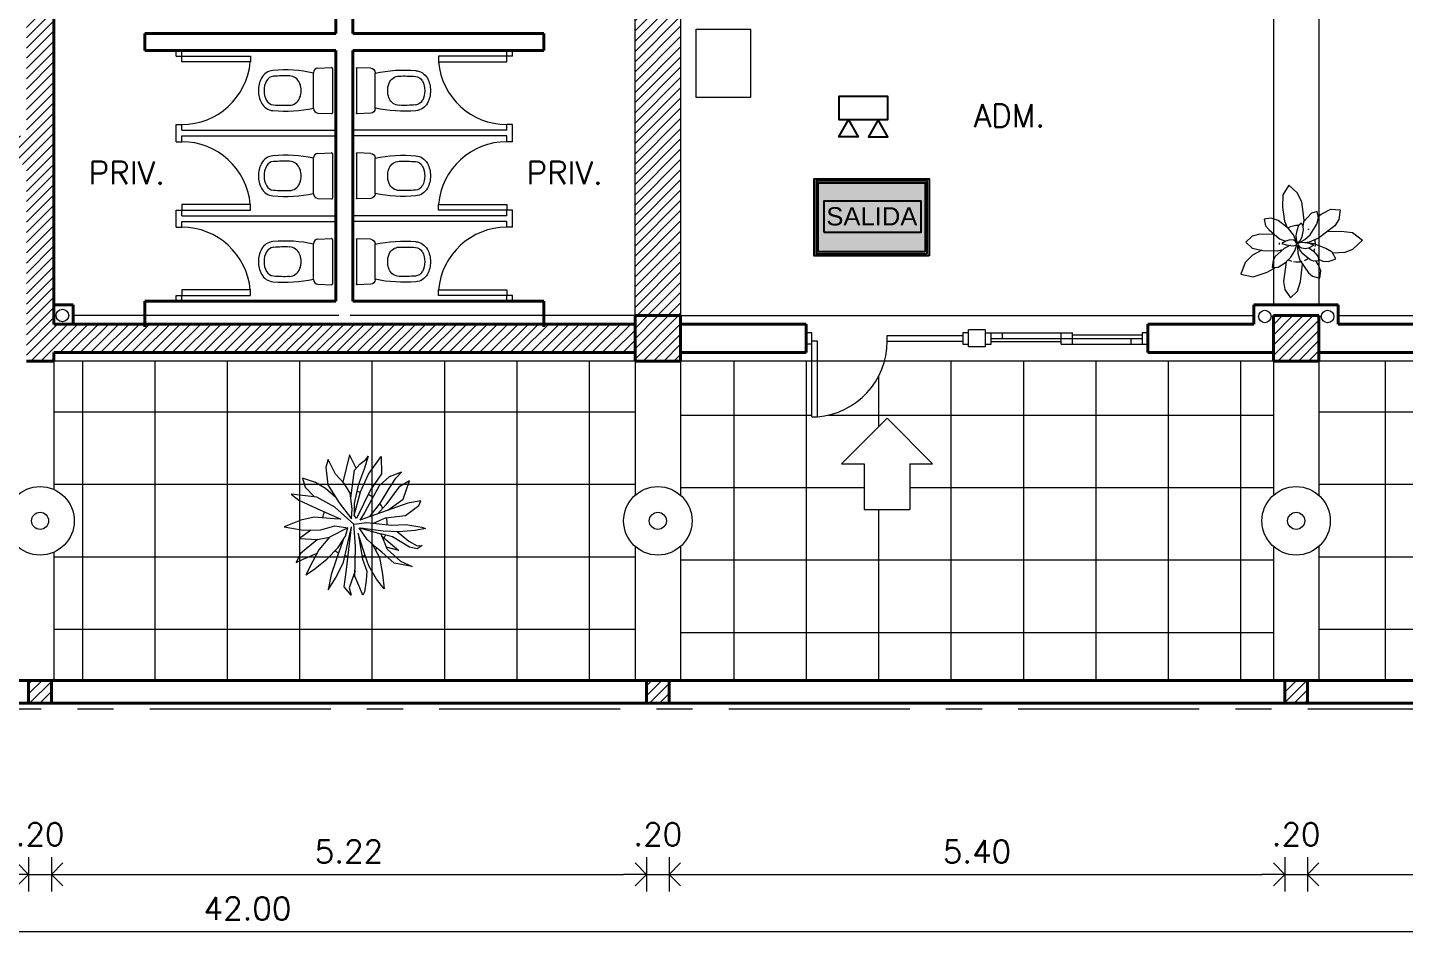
# Model space of a CAD drawing. Extents: x 1009 to 1343, y -172900 to 201.
# Drawn here: x 1041.37 to 1053.45, y 119.64 to 127.71 of the extents above; entities that cross this region are included whole.
import ezdxf

# ---------------------------------------------------------------- set-up
doc = ezdxf.new("R2010")
doc.units = 0
doc.header["$LTSCALE"] = 0.5
doc.linetypes.add('CENTER', pattern=[50.8, 31.75, -6.35, 6.35, -6.35])
doc.layers.get('0').update_dxf_attribs({"linetype": 'CONTINUOUS'})
doc.layers.get('Defpoints').update_dxf_attribs({"linetype": 'CONTINUOUS'})
for name, color, linetype, lineweight in [('Acotaciones', 9, 'CONTINUOUS', 9), ('Carpintería', 55, 'CONTINUOUS', 20), ('Detalles .05', 243, 'CONTINUOUS', 5), ('Detalles 01', 8, 'CONTINUOUS', 9), ('Equipamiento fijo', 31, 'CONTINUOUS', 13), ('EQUIPO DE EMERGENCIA', 200, 'CONTINUOUS', 30), ('Muros corte', 7, 'CONTINUOUS', 40), ('Pisos', 252, 'CONTINUOUS', 18), ('Punta 02', 11, 'CONTINUOUS', 20), ('Tratamiento pisos', 251, 'CONTINUOUS', 9)]:
    doc.layers.add(name, color=color, linetype=linetype, lineweight=lineweight)
for name, color, linetype in [('CIRCUITO DE SALIDA', 8, 'CONTINUOUS'), ('GCI-LUZ DE EMERG.LUZ ESTROBOSCOPICA', 12, 'CONTINUOUS'), ('MARCO_FONDO_NEGRO', 7, 'CONTINUOUS'), ('SEÑAL_FONDO_FIGURAS', 254, 'CONTINUOUS'), ('SEÑAL_FONDO_NEGRO', 7, 'CONTINUOUS'), ('SEÑAL_FONDO_VERDE', 86, 'CONTINUOUS')]:
    doc.layers.add(name, color=color, linetype=linetype)
doc.styles.add('franklin gothic medium', font='framd.ttf')
doc.styles.add('Texto 2 mm', font='simplex.shx', dxfattribs={"height": 0.2})
doc.dimstyles.new('Primera línea', dxfattribs={"dimscale": 0, "dimtxt": 0.2, "dimasz": 0.2, "dimexe": 0.15, "dimexo": 0, "dimgap": 0.1, "dimtad": 1, "dimzin": 4, "dimdsep": 46, "dimtxsty": 'Texto 2 mm', "dimblk": 'OPEN90', "dimcen": 2.5, "dimclrd": 256, "dimclre": 256, "dimclrt": 256, "dimadec": 0, "dimazin": 0, "dimtfac": 1, "dimtmove": 2, "dimatfit": 3, "dimldrblk": 'OPEN90', "dimfxl": 1, "dimtolj": 1, "dimtzin": 0, "dimlwd": -1, "dimlwe": -1, "dimarcsym": 0})
doc.dimstyles.new('Segunda línea', dxfattribs={"dimscale": 0, "dimtxt": 0.2, "dimasz": 0.2, "dimexe": 0.15, "dimexo": 0.5, "dimgap": 0.1, "dimtad": 1, "dimzin": 4, "dimdsep": 46, "dimtxsty": 'Texto 2 mm', "dimblk": 'OPEN90', "dimcen": 2.5, "dimclrd": 256, "dimclre": 256, "dimclrt": 256, "dimadec": 0, "dimazin": 0, "dimtfac": 1, "dimtmove": 2, "dimatfit": 3, "dimldrblk": 'OPEN90', "dimfxl": 1, "dimtolj": 1, "dimtzin": 0, "dimlwd": -1, "dimlwe": -1, "dimarcsym": 0})
pattern_1 = [(45, (0.52796, 11.5044), (-0.0449012806, 0.0449012806), [])]
pattern_2 = [(0, (0.4505, 12.5808), (1e-16, 0.635), []), (90, (0.4505, 12.5808), (-0.635, 2e-16), [])]

# ---------------------------------------------------------------- blocks, each defined once
blk = doc.blocks.new('inodoro')
at = {"layer": 'Equipamiento fijo'}
for p, q in [((-0.197, 0.127), (-0.202, 0.008)), ((-0.157, 0.165), (0.157, 0.165)), ((0.197, 0.127), (0.202, 0.008)), ((0.194, 0), (-0.194, 0))]:
    blk.add_line(p, q, dxfattribs=at)
for centre, radius, start, end in [((-0.051, 0.512), 0.125, 117.5857, 175.5072), ((0, 0.415), 0.235, 90, 117.5857), ((0, 0.415), 0.235, 62.4143, 90), ((0.051, 0.512), 0.125, 4.4928, 62.4143), ((1.09, 0.422), 1.27, 175.4777, 191.6858), ((1.095, 0.422), 1.224, 175.5072, 182.1425), ((-0.051, 0.512), 0.075, 117.5857, 175.5072), ((0, 0.415), 0.185, 90, 117.5857), ((0, 0.415), 0.185, 62.4143, 90), ((0.051, 0.512), 0.075, 4.4928, 62.4143), ((-1.095, 0.422), 1.224, 357.8575, 4.4928), ((-1.024, 0.418), 1.205, 347.8749, 4.9616), ((-0.028, 0.381), 0.101, 182.7072, 247.2321), ((0.028, 0.381), 0.101, 292.7679, 357.2928), ((-0.014, 0.396), 0.12, 243.7978, 262.0389), ((0, 0.483), 0.208, 261.594, 278.406), ((0.014, 0.396), 0.12, 277.9611, 296.2022), ((-0.157, 0.125), 0.04, 90, 177.3974), ((0.157, 0.125), 0.04, 2.6026, 90), ((-0.194, 0.008), 0.00803, 177.6578, 269.7397), ((0.195, 0.007), 0.00742, 265.6488, 0.2402), ((0.194, 0.008), 0.008, 355.889, 2.6026)]:
    blk.add_arc(centre, radius, start, end, dxfattribs=at)
blk = doc.blocks.new('_Open90')
at = {"color": 0, "linetype": 'ByBlock', "lineweight": -2}
for p, q in [((0, 0), (-1, 0)), ((-0.5, 0.5), (0, 0)), ((0, 0), (-0.5, -0.5))]:
    blk.add_line(p, q, dxfattribs=at)
blk = doc.blocks.new('*D208')
at = {"layer": 'Acotaciones', "transparency": 16777216}
for p, q in [((1046.996, 120.436), (1046.996, 120.136)), ((1052.396, 120.436), (1052.396, 120.136)), ((1047.196, 120.286), (1052.196, 120.286))]:
    blk.add_line(p, q, dxfattribs=at)
at = {"layer": 'Defpoints', "color": 0, "transparency": 16777216}
for p in [(1046.996, 120.436), (1052.396, 120.436), (1052.396, 120.286)]:
    blk.add_point(p, dxfattribs=at)
at = {"layer": 'Acotaciones', "transparency": 16777216, "xscale": 0.2, "yscale": 0.2, "zscale": 0.2, "rotation": 180}
blk.add_blockref('_Open90', (1046.996, 120.286), dxfattribs=at)
at = {"layer": 'Acotaciones', "transparency": 16777216, "xscale": 0.2, "yscale": 0.2, "zscale": 0.2}
blk.add_blockref('_Open90', (1052.396, 120.286), dxfattribs=at)
at = {"layer": 'Acotaciones', "transparency": 16777216, "insert": (1049.696, 120.486), "char_height": 0.2, "attachment_point": 5, "style": 'Texto 2 mm'}
blk.add_mtext('\\A1;5.40', dxfattribs=at)
blk = doc.blocks.new('*D209')
at = {"layer": 'Acotaciones', "transparency": 16777216}
for p, q in [((1052.596, 120.436), (1052.596, 120.136)), ((1057.946, 120.436), (1057.946, 120.136)), ((1052.796, 120.286), (1057.746, 120.286))]:
    blk.add_line(p, q, dxfattribs=at)
at = {"layer": 'Defpoints', "color": 0, "transparency": 16777216}
for p in [(1052.596, 120.436), (1057.946, 120.436), (1057.946, 120.286)]:
    blk.add_point(p, dxfattribs=at)
at = {"layer": 'Acotaciones', "transparency": 16777216, "xscale": 0.2, "yscale": 0.2, "zscale": 0.2, "rotation": 180}
blk.add_blockref('_Open90', (1052.596, 120.286), dxfattribs=at)
at = {"layer": 'Acotaciones', "transparency": 16777216, "xscale": 0.2, "yscale": 0.2, "zscale": 0.2}
blk.add_blockref('_Open90', (1057.946, 120.286), dxfattribs=at)
at = {"layer": 'Acotaciones', "transparency": 16777216, "insert": (1055.271, 120.486), "char_height": 0.2, "attachment_point": 5, "style": 'Texto 2 mm'}
blk.add_mtext('\\A1;5.35', dxfattribs=at)
blk = doc.blocks.new('*D212')
at = {"layer": 'Acotaciones', "transparency": 16777216}
for p, q in [((1022.296, 119.936), (1022.296, 119.636)), ((1064.296, 119.936), (1064.296, 119.636)), ((1022.496, 119.786), (1064.096, 119.786))]:
    blk.add_line(p, q, dxfattribs=at)
at = {"layer": 'Defpoints', "color": 0, "transparency": 16777216}
for p in [(1022.296, 120.436), (1064.296, 120.436), (1064.296, 119.786)]:
    blk.add_point(p, dxfattribs=at)
at = {"layer": 'Acotaciones', "transparency": 16777216, "xscale": 0.2, "yscale": 0.2, "zscale": 0.2, "rotation": 180}
blk.add_blockref('_Open90', (1022.296, 119.786), dxfattribs=at)
at = {"layer": 'Acotaciones', "transparency": 16777216, "xscale": 0.2, "yscale": 0.2, "zscale": 0.2}
blk.add_blockref('_Open90', (1064.296, 119.786), dxfattribs=at)
at = {"layer": 'Acotaciones', "transparency": 16777216, "insert": (1043.296, 119.986), "char_height": 0.2, "attachment_point": 5, "style": 'Texto 2 mm'}
blk.add_mtext('\\A1;42.00', dxfattribs=at)
blk = doc.blocks.new('Planta 1')
for p, q in [((-0.039, 0.64), (-0.099, 0.388)), ((0.024, 0.515), (-0.039, 0.64)), ((-0.233, 0.595), (-0.254, 0.525)), ((-0.254, 0.525), (-0.236, 0.364)), ((-0.166, 0.461), (-0.233, 0.595)), ((0.009, 0.498), (0.057, 0.553)), ((0.097, 0.506), (0.041, 0.362)), ((0.057, 0.553), (0.113, 0.595)), ((0.132, 0.627), (0.097, 0.506)), ((0.113, 0.595), (0.132, 0.627)), ((0.137, 0.461), (0.254, 0.622)), ((0.254, 0.622), (0.257, 0.466)), ((-0.35, 0.384), (-0.47, 0.424)), ((-0.47, 0.424), (-0.446, 0.342)), ((-0.259, 0.329), (-0.35, 0.384)), ((-0.084, 0.372), (-0.166, 0.461)), ((-0.027, 0.244), (0.009, 0.498)), ((0.063, 0.299), (0.137, 0.461)), ((0.257, 0.466), (0.156, 0.317)), ((0.326, 0.436), (0.233, 0.354)), ((0.438, 0.481), (0.326, 0.436)), ((0.326, 0.329), (0.387, 0.426)), ((0.387, 0.426), (0.438, 0.481)), ((0.512, 0.401), (0.416, 0.342)), ((0.456, 0.232), (0.512, 0.401)), ((-0.337, 0.252), (-0.574, 0.277)), ((-0.574, 0.277), (-0.502, 0.222)), ((-0.446, 0.342), (-0.358, 0.254)), ((-0.164, 0.246), (-0.259, 0.329)), ((-0.236, 0.364), (-0.134, 0.198)), ((-0.033, 0.287), (-0.084, 0.372)), ((-0.012, 0.145), (-0.033, 0.287)), ((0.041, 0.362), (0.004, 0.193)), ((0.004, 0.087), (0.063, 0.299)), ((0.156, 0.317), (0.026, 0.055)), ((0.233, 0.354), (0.164, 0.225)), ((0.246, 0.198), (0.326, 0.329)), ((0.416, 0.342), (0.297, 0.18)), ((-0.502, 0.222), (-0.345, 0.15)), ((-0.345, 0.15), (-0.116, 0.05)), ((-0.172, 0.158), (-0.337, 0.252)), ((0.002, 0.002), (-0.172, 0.158)), ((-0.134, 0.198), (-0.021, 0.051)), ((-0.021, 0.051), (-0.012, 0.145)), ((0.004, 0.193), (0.004, 0.087)), ((0.164, 0.225), (0.102, 0.113)), ((0.149, 0.072), (0.246, 0.198)), ((0.297, 0.18), (0.22, 0.096)), ((0.496, 0.195), (0.257, 0.111)), ((0.315, 0.131), (0.456, 0.232)), ((0.475, 0.081), (0.597, 0.173)), ((0.616, 0.217), (0.496, 0.195)), ((0.597, 0.173), (0.616, 0.217)), ((-0.483, 0.039), (-0.637, -0.021)), ((-0.361, 0.068), (-0.483, 0.039)), ((-0.177, 0.051), (-0.361, 0.068)), ((-0.116, 0.05), (-0.177, 0.051)), ((0.002, 0.002), (0.121, 0.019)), ((0.017, -0.2), (0.002, 0.002)), ((0.026, 0.055), (0.004, 0.087)), ((0.102, 0.113), (0.058, 0.039)), ((0.257, 0.111), (0.058, 0.039)), ((0.121, 0.019), (0.347, -0.006)), ((0.182, 0.012), (0.291, 0.061)), ((0.291, 0.061), (0.475, 0.081)), ((-0.637, -0.021), (-0.464, -0.053)), ((-0.394, -0.051), (-0.496, -0.128)), ((-0.464, -0.053), (-0.302, -0.048)), ((-0.331, -0.138), (-0.22, -0.115)), ((-0.22, -0.115), (-0.318, -0.232)), ((-0.302, -0.048), (-0.172, -0.011)), ((-0.053, -0.03), (-0.22, -0.115)), ((-0.172, -0.011), (-0.053, -0.03)), ((-0.142, -0.212), (-0.076, -0.108)), ((-0.092, -0.346), (-0.019, -0.022)), ((-0.076, -0.108), (-0.053, -0.03)), ((-0.068, -0.438), (-0.019, -0.022)), ((0.043, -0.084), (0.081, -0.319)), ((0.084, -0.22), (0.043, -0.084)), ((0.051, -0.031), (0.249, -0.086)), ((0.124, -0.138), (0.051, -0.031)), ((0.27, -0.061), (0.062, -0.034)), ((0.249, -0.086), (0.307, -0.227)), ((0.358, -0.113), (0.249, -0.086)), ((0.257, -0.103), (0.416, -0.237)), ((0.414, -0.066), (0.27, -0.061)), ((0.347, -0.006), (0.48, -0.001)), ((0.512, -0.207), (0.358, -0.113)), ((0.401, -0.065), (0.507, -0.153)), ((0.566, -0.056), (0.414, -0.066)), ((0.48, -0.001), (0.627, -0.023)), ((0.659, -0.036), (0.566, -0.056)), ((0.627, -0.023), (0.659, -0.036)), ((-0.496, -0.128), (-0.331, -0.138)), ((-0.331, -0.138), (-0.486, -0.267)), ((-0.318, -0.232), (-0.374, -0.336)), ((-0.246, -0.317), (-0.142, -0.212)), ((-0.097, -0.141), (-0.164, -0.334)), ((0.015, -0.354), (0.017, -0.2)), ((0.11, -0.294), (0.084, -0.22)), ((0.209, -0.215), (0.124, -0.138)), ((0.174, -0.184), (0.238, -0.304)), ((0.259, -0.254), (0.209, -0.215)), ((0.416, -0.237), (0.299, -0.208)), ((0.307, -0.227), (0.43, -0.336)), ((0.507, -0.153), (0.584, -0.195)), ((0.584, -0.222), (0.512, -0.207)), ((0.584, -0.195), (0.629, -0.192)), ((0.629, -0.192), (0.584, -0.222)), ((-0.486, -0.267), (-0.528, -0.349)), ((-0.528, -0.349), (-0.462, -0.317)), ((-0.462, -0.317), (-0.334, -0.262)), ((-0.374, -0.336), (-0.438, -0.461)), ((-0.369, -0.416), (-0.246, -0.317)), ((-0.164, -0.334), (-0.206, -0.458)), ((-0.161, -0.483), (-0.092, -0.346)), ((0.012, -0.475), (0.015, -0.354)), ((0.081, -0.319), (0.121, -0.428)), ((0.14, -0.379), (0.11, -0.294)), ((0.209, -0.5), (0.14, -0.379)), ((0.238, -0.304), (0.265, -0.456)), ((0.371, -0.356), (0.259, -0.254)), ((0.536, -0.386), (0.371, -0.356)), ((0.43, -0.336), (0.536, -0.386)), ((-0.438, -0.461), (-0.369, -0.416)), ((-0.206, -0.458), (-0.233, -0.6)), ((-0.233, -0.6), (-0.161, -0.483)), ((-0.086, -0.572), (-0.068, -0.438)), ((0.013, -0.425), (-0.041, -0.58)), ((0.057, -0.582), (0.012, -0.475)), ((0.121, -0.428), (0.116, -0.515)), ((0.281, -0.59), (0.209, -0.5)), ((0.265, -0.456), (0.281, -0.59)), ((-0.023, -0.649), (-0.086, -0.572)), ((-0.041, -0.58), (-0.023, -0.649)), ((0.084, -0.649), (0.057, -0.582)), ((0.1, -0.617), (0.084, -0.649)), ((0.116, -0.515), (0.1, -0.617))]:
    blk.add_line(p, q)
at = {"layer": 'Detalles .05'}
for start, end in [(79.6774, 86.207), (55.7777, 65.1238), (125.0386, 125.0807), (29.6412, 39.1255), (157.2574, 168.4231), (359.4429, 11.7162), (335.4998, 341.0401), (233.5733, 240.8096), (309.5647, 313.1025), (253.2847, 258.683), (283.2227, 289.1148)]:
    blk.add_arc((0.008, 0.001), 0.3, start, end, dxfattribs=at)
blk = doc.blocks.new('*D220')
at = {"layer": 'Acotaciones', "transparency": 16777216}
for p, q in [((1035.816, 120.436), (1035.816, 120.136)), ((1041.376, 120.436), (1041.376, 120.136)), ((1036.016, 120.286), (1041.176, 120.286))]:
    blk.add_line(p, q, dxfattribs=at)
at = {"layer": 'Defpoints', "color": 0, "transparency": 16777216}
for p in [(1035.816, 120.436), (1041.376, 120.436), (1041.376, 120.286)]:
    blk.add_point(p, dxfattribs=at)
at = {"layer": 'Acotaciones', "transparency": 16777216, "xscale": 0.2, "yscale": 0.2, "zscale": 0.2, "rotation": 180}
blk.add_blockref('_Open90', (1035.816, 120.286), dxfattribs=at)
at = {"layer": 'Acotaciones', "transparency": 16777216, "xscale": 0.2, "yscale": 0.2, "zscale": 0.2}
blk.add_blockref('_Open90', (1041.376, 120.286), dxfattribs=at)
at = {"layer": 'Acotaciones', "transparency": 16777216, "insert": (1038.596, 120.486), "char_height": 0.2, "attachment_point": 5, "style": 'Texto 2 mm'}
blk.add_mtext('\\A1;5.56', dxfattribs=at)
blk = doc.blocks.new('*D221')
at = {"layer": 'Acotaciones', "transparency": 16777216}
for p, q in [((1041.576, 120.436), (1041.576, 120.136)), ((1046.796, 120.436), (1046.796, 120.136)), ((1041.776, 120.286), (1046.596, 120.286))]:
    blk.add_line(p, q, dxfattribs=at)
at = {"layer": 'Defpoints', "color": 0, "transparency": 16777216}
for p in [(1041.576, 120.436), (1046.796, 120.436), (1046.796, 120.286)]:
    blk.add_point(p, dxfattribs=at)
at = {"layer": 'Acotaciones', "transparency": 16777216, "xscale": 0.2, "yscale": 0.2, "zscale": 0.2, "rotation": 180}
blk.add_blockref('_Open90', (1041.576, 120.286), dxfattribs=at)
at = {"layer": 'Acotaciones', "transparency": 16777216, "xscale": 0.2, "yscale": 0.2, "zscale": 0.2}
blk.add_blockref('_Open90', (1046.796, 120.286), dxfattribs=at)
at = {"layer": 'Acotaciones', "transparency": 16777216, "insert": (1044.186, 120.486), "char_height": 0.2, "attachment_point": 5, "style": 'Texto 2 mm'}
blk.add_mtext('\\A1;5.22', dxfattribs=at)
blk = doc.blocks.new('Plant1')
for p, q in [((5.75, 15.65), (2.94, 14.02)), ((6.8, 12.64), (5.75, 15.65)), ((2.94, 14.02), (1.24, 11.02)), ((6.67, 9.74), (6.8, 12.64)), ((-10.15, 7.82), (-12.56, 7.25)), ((-8.01, 7.41), (-10.15, 7.82)), ((-4.94, 10.5), (-5.47, 8.7)), ((-5.47, 8.7), (-5.1, 7.19)), ((-3.11, 9.8), (-4.94, 10.5)), ((-1.65, 8.27), (-3.11, 9.8)), ((-0.15, 4.91), (-1.65, 8.27)), ((1.24, 11.02), (-0.18, 7.33)), ((4.8, 4.93), (6.67, 9.74)), ((-12.56, 7.25), (-11.81, 4.91)), ((-11.81, 4.91), (-9.42, 2.94)), ((-4.41, 5.37), (-8.01, 7.41)), ((-5.1, 7.19), (-3.73, 3.58)), ((-0.18, 7.33), (-0.36, 5.38)), ((0.25, 2.69), (-0.15, 4.91)), ((2.74, 4.3), (1.6, 3.31)), ((3.75, 4.5), (2.74, 4.3)), ((3.75, 3.45), (4.8, 4.93)), ((3.75, 3.44), (3.75, 4.5)), ((7.53, 5.66), (4.58, 4.62)), ((9.19, 5.31), (7.53, 5.66)), ((8.7, 3.64), (9.19, 5.31)), ((8.78, 3.92), (9.84, 4.12)), ((9.84, 4.12), (12.89, 4.12)), ((12.89, 4.12), (15.19, 2.69)), ((-15.39, 2.27), (-18.09, -0.04)), ((-12.63, 3.17), (-15.39, 2.27)), ((-9.66, 3.14), (-12.63, 3.17)), ((-9.42, 2.94), (-5.88, 0.9)), ((-3.93, 0.56), (-7.13, -0.21)), ((-5.88, 0.9), (-4.34, 0.46)), ((-2.06, 0.5), (-3.93, 0.56)), ((-2.48, 2.2), (-3.75, 2.12)), ((-3.75, 2.12), (-2.91, 1.21)), ((-3.73, 3.58), (-2.59, 2.19)), ((-2.91, 1.21), (-1.29, 0)), ((-1.34, 2), (-2.48, 2.2)), ((-1.9, 0.46), (-2.06, 0.5)), ((-0.39, 1.34), (-1.34, 2)), ((-0.56, -0.12), (-0.19, 0)), ((-0.12, 0.81), (-0.39, 1.34)), ((-0.19, 0), (-0.12, 0.06)), ((-0.06, 0.25), (-0.12, 0.81)), ((-0.12, 0.06), (-0.06, 0.25)), ((-0.11, 0.67), (0.06, 0.81)), ((0.06, 0.81), (0.25, 2.69)), ((0.31, 1.31), (0.12, 0.38)), ((0.12, 0.38), (0.19, 0.25)), ((0.19, 0.25), (0.38, 0.19)), ((0.73, 2.26), (0.31, 1.31)), ((0.38, 0.19), (1.25, 0.44)), ((0.47, 0.22), (0.69, 0)), ((0.69, 0), (2.44, 0)), ((1.6, 3.31), (0.73, 2.26)), ((1.25, 0.44), (2.18, 1.1)), ((2.18, 1.1), (3.4, 2.61)), ((2.44, 0), (4.43, 0.51)), ((3.4, 2.61), (3.75, 3.44)), ((4.43, 0.51), (7.5, 2.24)), ((7.5, 2.24), (8.7, 3.64)), ((13.53, 0.5), (11.66, -0.54)), ((15.19, 2.69), (13.53, 0.5)), ((-18.09, -0.04), (-15.37, -2.32)), ((-15.37, -2.32), (-11.22, -3.04)), ((-11.22, -3.04), (-8.38, -3)), ((-8.2, -0.91), (-9.38, -2.5)), ((-9.38, -2.5), (-7.87, -3.25)), ((-5.18, -2.97), (-8.45, -7.47)), ((-7.13, -0.21), (-8.2, -0.91)), ((-7.87, -3.25), (-5.44, -3.05)), ((-5.44, -3.05), (-3.38, -2.45)), ((-3.38, -2.45), (-1.56, -1.44)), ((-1.56, -1.44), (-0.5, -0.38)), ((-1.12, -2.44), (-1.55, -4.42)), ((-1.29, 0), (-0.56, -0.12)), ((-0.38, -0.81), (-1.12, -2.44)), ((-0.31, -0.5), (-0.59, -0.46)), ((-0.5, -0.38), (-0.5, -0.12)), ((0.06, -0.62), (-0.38, -0.81)), ((-0.26, -0.76), (-0.31, -0.5)), ((-0.19, -1.81), (-0.07, -0.68)), ((0.01, -3.25), (-0.19, -1.81)), ((0.12, -0.12), (0, -0.44)), ((0, -0.44), (0.12, -1)), ((1.03, -5.66), (0.01, -3.25)), ((0.56, -0.06), (0.12, -0.12)), ((0.12, -1), (0.45, -1.59)), ((0.45, -1.59), (1.43, -2.3)), ((1.53, -0.38), (0.56, -0.06)), ((1.43, -2.3), (2.56, -2.56)), ((3.06, -1.61), (1.53, -0.38)), ((3.19, -1.19), (2.01, -0.77)), ((2.38, -1), (2.23, -0.95)), ((2.32, -2.51), (3.05, -4.05)), ((4.2, -2.28), (2.38, -1)), ((2.56, -2.56), (3.88, -2.56)), ((3.88, -2.56), (3.06, -1.61)), ((6, -1.48), (3.19, -1.19)), ((6.42, -4.94), (4.2, -2.28)), ((11.66, -0.54), (6, -1.48)), ((9.02, -0.98), (12.56, -2.76)), ((12.56, -2.76), (15.17, -4.6)), ((-8.45, -7.47), (-9.18, -9.67)), ((-4.21, -9.77), (-1.41, -5.8)), ((-1.55, -4.42), (-1.12, -8.67)), ((1.72, -6.45), (1.03, -5.66)), ((3.06, -7.12), (1.72, -6.45)), ((2.39, -7.87), (2.32, -6.75)), ((3.05, -4.05), (3.43, -5.82)), ((3.43, -5.82), (3.06, -7.12)), ((3.19, -6.68), (4.04, -7.69)), ((4.04, -7.69), (5.41, -8.56)), ((7.5, -6.71), (6.42, -4.94)), ((7.5, -8.88), (7.5, -6.71)), ((7.5, -6.98), (10.72, -8.45)), ((15.17, -4.6), (16.61, -7.77)), ((-9.18, -9.67), (-8.88, -12.44)), ((-6.25, -11.82), (-4.21, -9.77)), ((-1.12, -8.67), (-0.57, -10.07)), ((-0.57, -10.07), (1, -11.56)), ((1, -11.56), (2.25, -9.87)), ((2.25, -9.87), (2.39, -7.87)), ((5.41, -8.56), (7.5, -8.88)), ((10.72, -8.45), (13.06, -8.78)), ((13.06, -8.78), (16.61, -7.77)), ((-8.88, -12.44), (-6.25, -11.82))]:
    blk.add_line(p, q)
for start, end in [(57.1582, 93.2041), (172.4345, 176.9296), (149.2581, 153.7532), (21.2653, 25.7604), (212.1423, 223.5771), (306.6551, 316.418), (323.0282, 344.4965), (229.8179, 257.6637), (265.2848, 278.7499)]:
    blk.add_arc((0, 0), 5.12, start, end)
blk = doc.blocks.new('SAL4')
at = {"layer": 'SEÑAL_FONDO_FIGURAS'}
h = blk.add_hatch(color=256, dxfattribs=at)
h.paths.add_polyline_path([(845.8129, 731.0212), (845.8129, 731.4968), (846.5341, 731.4968), (846.5341, 731.0212)])
h.paths.add_polyline_path([(846.5211, 731.0343), (846.5211, 731.4837), (845.8259, 731.4837), (845.8259, 731.0343)], flags=16)
h.paths.add_polyline_path([(846.3999, 731.1488), (845.9025, 731.1488), (845.9025, 731.3815), (846.3999, 731.3815)], flags=8)
blk.add_hatch(color=256, dxfattribs=at).paths.add_polyline_path([(846.4952, 731.3638), (845.8624, 731.3638), (845.8624, 731.1627), (846.4952, 731.1627)])
at = {"layer": 'SEÑAL_FONDO_VERDE'}
h = blk.add_hatch(color=256, dxfattribs=at)
h.paths.add_polyline_path([(846.5211, 731.4837), (845.8259, 731.4837), (845.8259, 731.0343), (846.5211, 731.0343)])
h.paths.add_polyline_path([(846.4952, 731.3638), (846.4952, 731.1627), (845.8624, 731.1627), (845.8624, 731.3638)], flags=16)
at = {"layer": 'MARCO_FONDO_NEGRO'}
blk.add_lwpolyline([(846.5471, 731.0082), (845.7999, 731.0082), (845.7999, 731.5098), (846.5471, 731.5098)], close=True, dxfattribs=at)
at = {"layer": 'SEÑAL_FONDO_FIGURAS'}
blk.add_lwpolyline([(846.5341, 731.0212), (846.5341, 731.4968), (845.8129, 731.4968), (845.8129, 731.0212)], close=True, dxfattribs=at)
at = {"layer": 'SEÑAL_FONDO_NEGRO'}
blk.add_lwpolyline([(846.5211, 731.0343), (845.8259, 731.0343), (845.8259, 731.4837), (846.5211, 731.4837)], close=True, dxfattribs=at)
at = {"layer": 'SEÑAL_FONDO_VERDE'}
blk.add_lwpolyline([(845.8624, 731.1627), (846.4952, 731.1627), (846.4952, 731.3638), (845.8624, 731.3638)], close=True, dxfattribs=at)
at = {"layer": 'SEÑAL_FONDO_VERDE', "style": 'franklin gothic medium', "width": 1.05}
blk.add_text('SALIDA', height=0.11849, dxfattribs=at).set_placement((845.8794, 731.2063))
blk = doc.blocks.new('A$C04752EFD')
at = {"layer": 'GCI-LUZ DE EMERG.LUZ ESTROBOSCOPICA', "color": 1}
blk.add_lwpolyline([(-0.177, -0.173), (-0.177, 0), (0.177, 0), (0.177, -0.173)], close=True, dxfattribs=at)
at = {"layer": 'GCI-LUZ DE EMERG.LUZ ESTROBOSCOPICA'}
for points in [[(0.177, -0.173), (-0.177, -0.173), (-0.177, 0), (0.177, 0)], [(-0.109, -0.173), (-0.038, -0.297), (-0.18, -0.297)], [(0.109, -0.173), (0.038, -0.297), (0.18, -0.297)]]:
    blk.add_lwpolyline(points, close=True, dxfattribs=at)

msp = doc.modelspace()

# ---------------------------------------------------------------- hatches: boundary and pattern name
at = {"layer": 'Detalles 01'}
h = msp.add_hatch(dxfattribs=at)
h.set_pattern_fill('ANSI31', color=256, scale=0.02, style=0)
h.set_pattern_definition([(45, (0.45051, 12.58081), (-0.0449012806, 0.0449012806), [])])
h.paths.add_polyline_path([(1041.596, 129.786), (1041.356, 129.786), (1041.356, 126.761), (1040.096, 126.761), (1040.096, 126.511), (1041.356, 126.511), (1041.356, 124.786), (1041.596, 124.786), (1041.596, 124.861), (1046.696, 124.861), (1046.696, 125.111), (1041.596, 125.111)])
h = msp.add_hatch(dxfattribs=at)
h.set_pattern_fill('ANSI31', color=256, scale=0.02, style=0)
h.set_pattern_definition([(45, (-10.70204, 11.5044), (-0.0449012806, 0.0449012806), [])])
h.paths.add_polyline_path([(1047.096, 129.386), (1046.696, 129.386), (1046.696, 125.186), (1047.096, 125.186)])
h = msp.add_hatch(dxfattribs=at)
h.set_pattern_fill('ANSI31', color=256, scale=0.02, style=0)
h.set_pattern_definition(pattern_1)
h.paths.add_polyline_path([(1047.096, 125.186), (1046.696, 125.186), (1046.696, 124.786), (1047.096, 124.786)])
h = msp.add_hatch(dxfattribs=at)
h.set_pattern_fill('ANSI31', color=256, scale=0.02, style=0)
h.set_pattern_definition(pattern_1)
h.paths.add_polyline_path([(1052.296, 124.786), (1052.696, 124.786), (1052.696, 125.186), (1052.296, 125.186)])
h = msp.add_hatch(dxfattribs=at)
h.set_pattern_fill('ANSI31', color=256, scale=0.02, style=0)
h.set_pattern_definition([(45, (0.65796, 11.5044), (-0.0449012806, 0.0449012806), [])])
h.paths.add_polyline_path([(1041.576, 121.986), (1041.376, 121.986), (1041.376, 121.786), (1041.576, 121.786)])
h = msp.add_hatch(dxfattribs=at)
h.set_pattern_fill('ANSI31', color=256, scale=0.02, style=0)
h.set_pattern_definition(pattern_1)
h.paths.add_polyline_path([(1046.796, 121.986), (1046.796, 121.786), (1046.996, 121.786), (1046.996, 121.986)])
h = msp.add_hatch(dxfattribs=at)
h.set_pattern_fill('ANSI31', color=256, scale=0.02, style=0)
h.set_pattern_definition(pattern_1)
h.paths.add_polyline_path([(1052.596, 121.986), (1052.396, 121.986), (1052.396, 121.786), (1052.596, 121.786)])
at = {"layer": 'Tratamiento pisos'}
h = msp.add_hatch(dxfattribs=at)
h.set_pattern_fill('NET,_O', color=256, scale=0.2)
h.set_pattern_definition(pattern_2)
h.paths.add_polyline_path([(1046.696, 123.61), (1046.696, 124.786), (1041.596, 124.786), (1041.596, 123.661, -0.298217), (1041.776, 123.386, -0.298217), (1041.596, 123.111), (1041.596, 121.986), (1046.696, 121.986), (1046.696, 123.162, -0.213422), (1046.596, 123.386, -0.213422)])
h.paths.add_polyline_path([(1044.513, 123.155), (1044.487, 123.219, -0.05166), (1044.453, 123.17)], flags=16)
h = msp.add_hatch(dxfattribs=at)
h.set_pattern_fill('NET,_O', color=256, scale=0.2)
h.set_pattern_definition([(0, (0.4505, 9.3779), (1e-16, 0.635), []), (90, (0.4505, 9.3779), (-0.635, 2e-16), [])])
h.paths.add_polyline_path([(1047.196, 123.386, -0.213422), (1047.096, 123.162), (1047.096, 121.986), (1052.296, 121.986), (1052.296, 123.162, -0.213422), (1052.196, 123.386, -0.213422), (1052.296, 123.61), (1052.296, 124.786), (1048.885, 124.786, -0.315351), (1048.296, 124.298), (1048.246, 124.298), (1048.246, 124.786), (1047.096, 124.786), (1047.096, 123.61, -0.213422)])
h.paths.add_polyline_path([(1048.507, 123.885), (1048.907, 124.285), (1049.307, 123.885), (1049.107, 123.885), (1049.107, 123.485), (1048.707, 123.485), (1048.707, 123.885)], flags=16)
h = msp.add_hatch(dxfattribs=at)
h.set_pattern_fill('NET,_O', color=256, scale=0.2)
h.set_pattern_definition(pattern_2)
h.paths.add_polyline_path([(1052.696, 123.162), (1052.696, 121.986), (1057.796, 121.986), (1057.796, 123.22, -0.147477), (1057.746, 123.386, -0.147477), (1057.796, 123.552), (1057.796, 124.786), (1052.696, 124.786), (1052.696, 123.61, -0.213422), (1052.796, 123.386, -0.213422)])
h.paths.add_polyline_path([(1054.67, 123.34), (1054.88, 123.42), (1054.976, 123.411, -0.047579), (1054.99, 123.459), (1054.673, 123.604), (1054.858, 123.585), (1054.816, 123.726), (1055.022, 123.658), (1054.989, 123.942), (1055.08, 123.759), (1055.139, 123.695), (1055.191, 123.914), (1055.241, 123.813), (1055.323, 123.875), (1055.339, 123.903), (1055.309, 123.797), (1055.26, 123.672), (1055.249, 123.619, -0.028046), (1055.278, 123.616), (1055.344, 123.759), (1055.446, 123.899), (1055.449, 123.713), (1055.605, 123.776), (1055.561, 123.728), (1055.508, 123.644), (1055.434, 123.523, -0.119282), (1055.487, 123.412), (1055.638, 123.428), (1055.744, 123.508), (1055.76, 123.547), (1055.656, 123.528), (1055.471, 123.462, -0.104678), (1055.492, 123.356), (1055.527, 123.353), (1055.713, 123.36), (1055.797, 123.327), (1055.595, 123.283), (1055.665, 123.225), (1055.732, 123.189), (1055.772, 123.191), (1055.642, 123.105), (1055.587, 123.152), (1055.485, 123.177), (1055.492, 123.16), (1055.598, 123.065), (1055.691, 123.022), (1055.436, 123.068), (1055.477, 122.835), (1055.332, 123.016), (1055.325, 122.91), (1055.304, 122.776), (1055.274, 122.852), (1055.227, 122.963), (1055.189, 122.854), (1055.205, 122.793), (1055.085, 122.938), (1055.022, 122.837), (1055.045, 122.96), (1055.104, 123.131, -0.031428), (1055.077, 123.149), (1054.961, 123.033), (1054.844, 122.957), (1054.932, 123.129), (1054.823, 123.083), (1054.765, 123.055), (1054.863, 123.243), (1054.793, 123.247), (1054.868, 123.303)], flags=16)

# ---------------------------------------------------------------- linework, layer by layer
at = {"layer": 'Acotaciones'}
for p, q in [((1041.376, 120.286), (1041.576, 120.286)), ((1046.796, 120.286), (1046.996, 120.286)), ((1052.396, 120.286), (1052.596, 120.286))]:
    msp.add_line(p, q, dxfattribs=at)
at = {"layer": 'Carpintería'}
for p, q in [((1042.671, 127.461), (1042.671, 127.511)), ((1042.671, 127.461), (1042.721, 127.461)), ((1042.721, 127.461), (1042.721, 127.511)), ((1042.721, 127.461), (1043.321, 127.461)), ((1042.721, 127.411), (1042.721, 127.461)), ((1043.321, 127.461), (1043.321, 127.411)), ((1045.571, 127.461), (1044.971, 127.461)), ((1044.971, 127.461), (1044.971, 127.411)), ((1045.571, 127.461), (1045.571, 127.511)), ((1045.621, 127.461), (1045.571, 127.461)), ((1045.571, 127.411), (1045.571, 127.461)), ((1045.621, 127.461), (1045.621, 127.511)), ((1043.321, 127.411), (1042.721, 127.411)), ((1044.971, 127.411), (1045.571, 127.411)), ((1042.671, 126.861), (1042.721, 126.861)), ((1042.671, 126.711), (1042.671, 126.861)), ((1042.721, 126.811), (1042.721, 126.861)), ((1045.621, 126.861), (1045.571, 126.861)), ((1045.571, 126.811), (1045.571, 126.861)), ((1045.621, 126.711), (1045.621, 126.861)), ((1042.721, 126.811), (1044.071, 126.811)), ((1042.721, 126.761), (1044.071, 126.761)), ((1042.721, 126.711), (1042.721, 126.761)), ((1045.571, 126.811), (1044.221, 126.811)), ((1045.571, 126.761), (1044.221, 126.761)), ((1045.571, 126.711), (1045.571, 126.761)), ((1042.671, 126.711), (1042.721, 126.711)), ((1045.621, 126.711), (1045.571, 126.711)), ((1043.321, 126.161), (1042.721, 126.161)), ((1042.721, 126.161), (1042.721, 126.111)), ((1043.321, 126.111), (1043.321, 126.161)), ((1044.971, 126.111), (1044.971, 126.161)), ((1044.971, 126.161), (1045.571, 126.161)), ((1045.571, 126.161), (1045.571, 126.111)), ((1042.671, 126.111), (1042.721, 126.111)), ((1042.671, 125.961), (1042.671, 126.111)), ((1042.721, 126.061), (1042.721, 126.111)), ((1042.721, 126.111), (1043.321, 126.111)), ((1042.721, 126.061), (1044.071, 126.061)), ((1042.721, 126.011), (1044.071, 126.011)), ((1042.721, 125.961), (1042.721, 126.011)), ((1045.571, 126.061), (1044.221, 126.061)), ((1045.571, 126.011), (1044.221, 126.011)), ((1045.571, 126.111), (1044.971, 126.111)), ((1045.621, 126.111), (1045.571, 126.111)), ((1045.571, 126.061), (1045.571, 126.111)), ((1045.571, 125.961), (1045.571, 126.011)), ((1045.621, 125.961), (1045.621, 126.111)), ((1042.671, 125.961), (1042.721, 125.961)), ((1045.621, 125.961), (1045.571, 125.961)), ((1043.321, 125.411), (1042.721, 125.411)), ((1042.721, 125.411), (1042.721, 125.361)), ((1043.321, 125.361), (1043.321, 125.411)), ((1044.971, 125.361), (1044.971, 125.411)), ((1044.971, 125.411), (1045.571, 125.411)), ((1045.571, 125.411), (1045.571, 125.361)), ((1042.671, 125.311), (1042.671, 125.361)), ((1042.671, 125.361), (1042.721, 125.361)), ((1042.721, 125.311), (1042.721, 125.361)), ((1042.721, 125.361), (1043.321, 125.361)), ((1045.571, 125.361), (1044.971, 125.361)), ((1045.571, 125.311), (1045.571, 125.361)), ((1045.621, 125.361), (1045.571, 125.361)), ((1045.621, 125.311), (1045.621, 125.361)), ((1048.246, 125.036), (1048.196, 125.036)), ((1048.246, 124.936), (1048.246, 125.036)), ((1049.621, 125.036), (1049.571, 125.036)), ((1049.571, 125.036), (1049.571, 124.936)), ((1049.771, 125.061), (1049.621, 125.061)), ((1049.621, 124.911), (1049.621, 125.061)), ((1049.771, 124.911), (1049.771, 125.061)), ((1049.771, 125.036), (1049.821, 125.036)), ((1049.821, 124.936), (1049.821, 125.036)), ((1049.821, 125.036), (1050.534, 125.036)), ((1049.921, 124.986), (1049.921, 125.036)), ((1050.434, 124.936), (1050.434, 125.036)), ((1050.534, 124.936), (1050.534, 125.036)), ((1051.196, 125.036), (1051.146, 125.036)), ((1051.146, 125.036), (1051.146, 124.936)), ((1048.246, 124.936), (1048.196, 124.936)), ((1048.246, 124.298), (1048.246, 124.961)), ((1048.296, 124.961), (1048.246, 124.961)), ((1048.296, 124.298), (1048.296, 124.961)), ((1048.909, 124.961), (1048.909, 125.011)), ((1048.909, 125.011), (1049.571, 125.011)), ((1048.909, 124.961), (1049.571, 124.961)), ((1049.571, 124.936), (1049.621, 124.936)), ((1049.771, 124.911), (1049.621, 124.911)), ((1049.771, 124.936), (1049.821, 124.936)), ((1049.821, 124.986), (1051.146, 124.986)), ((1050.434, 124.936), (1051.146, 124.936)), ((1051.046, 124.986), (1051.046, 124.936)), ((1051.146, 124.936), (1051.196, 124.936)), ((1048.246, 124.298), (1048.296, 124.298))]:
    msp.add_line(p, q, dxfattribs=at)
at = {"layer": 'Detalles 01'}
for p, q in [((1050.434, 124.956), (1049.821, 124.956)), ((1051.146, 125.013), (1050.534, 125.013))]:
    msp.add_line(p, q, dxfattribs=at)
at = {"layer": 'Detalles 01', "linetype": 'CENTER', "ltscale": 0.1}
msp.add_line((1064.346, 121.736), (1022.296, 121.736), dxfattribs=at)
at = {"layer": 'Detalles 01'}
for centre in [(1041.672, 125.187), (1052.221, 125.178), (1052.772, 125.178)]:
    msp.add_circle(centre, 0.055, dxfattribs=at)
for centre, radius, start, end in [((1042.719, 127.465), 0.604, 270.1629, 354.858), ((1045.573, 127.465), 0.604, 185.142, 269.8371), ((1042.719, 126.107), 0.604, 5.142, 89.8371), ((1045.573, 126.107), 0.604, 90.1629, 174.858), ((1042.719, 125.357), 0.604, 5.142, 89.8371), ((1045.573, 125.357), 0.604, 90.1629, 174.858), ((1048.242, 124.962), 0.666, 274.6232, 359.8683)]:
    msp.add_arc(centre, radius, start, end, dxfattribs=at)
at = {"layer": 'Equipamiento fijo'}
for p, q in [((1047.231, 127.698), (1047.71, 127.698)), ((1047.231, 127.098), (1047.231, 127.698)), ((1047.71, 127.698), (1047.71, 127.098)), ((1047.71, 127.098), (1047.231, 127.098))]:
    msp.add_line(p, q, dxfattribs=at)
for centre in [(1041.476, 123.386), (1046.896, 123.386), (1052.496, 123.386)]:
    msp.add_circle(centre, 0.3, dxfattribs=at)
at = {"layer": 'Muros corte'}
for p, q in [((1041.596, 130.786), (1041.596, 125.111)), ((1044.071, 127.661), (1044.071, 130.786)), ((1044.221, 127.661), (1044.221, 130.786)), ((1042.396, 127.661), (1044.071, 127.661)), ((1042.396, 127.661), (1042.396, 127.511)), ((1045.896, 127.661), (1044.221, 127.661)), ((1045.896, 127.661), (1045.896, 127.511)), ((1042.396, 127.511), (1044.071, 127.511)), ((1044.071, 125.311), (1044.071, 127.511)), ((1045.896, 127.511), (1044.221, 127.511)), ((1044.221, 125.311), (1044.221, 127.511)), ((1041.596, 125.281), (1041.766, 125.281)), ((1041.766, 125.111), (1041.766, 125.281)), ((1042.396, 125.311), (1044.071, 125.311)), ((1042.396, 125.311), (1042.396, 125.086)), ((1045.896, 125.311), (1044.221, 125.311)), ((1045.896, 125.311), (1045.896, 125.086)), ((1052.866, 125.281), (1052.126, 125.281)), ((1052.126, 125.281), (1052.126, 125.111)), ((1052.866, 125.281), (1052.866, 125.111)), ((1047.096, 125.186), (1046.696, 125.186)), ((1046.696, 124.786), (1046.696, 125.186)), ((1047.096, 125.186), (1047.096, 124.786)), ((1052.696, 125.186), (1052.296, 125.186)), ((1052.296, 124.786), (1052.296, 125.186)), ((1052.696, 124.786), (1052.696, 125.186)), ((1041.596, 125.111), (1046.696, 125.111)), ((1048.196, 125.111), (1047.096, 125.111)), ((1048.196, 125.111), (1048.196, 124.861)), ((1052.126, 125.111), (1051.196, 125.111)), ((1051.196, 125.111), (1051.196, 124.861)), ((1053.746, 125.111), (1052.866, 125.111)), ((1041.596, 124.786), (1041.596, 124.861)), ((1041.596, 124.861), (1046.696, 124.861)), ((1048.196, 124.861), (1047.096, 124.861)), ((1052.296, 124.861), (1051.196, 124.861)), ((1053.746, 124.861), (1052.696, 124.861)), ((1041.596, 124.786), (1041.356, 124.786)), ((1047.096, 124.786), (1046.696, 124.786)), ((1052.696, 124.786), (1052.296, 124.786)), ((1064.296, 121.986), (1022.296, 121.986)), ((1041.376, 121.786), (1041.376, 121.986)), ((1041.576, 121.786), (1041.576, 121.986)), ((1046.796, 121.786), (1046.796, 121.986)), ((1046.996, 121.786), (1046.996, 121.986)), ((1052.396, 121.786), (1052.396, 121.986)), ((1052.596, 121.786), (1052.596, 121.986)), ((1064.296, 121.786), (1022.296, 121.786))]:
    msp.add_line(p, q, dxfattribs=at)
at = {"layer": 'Pisos'}
for p, q in [((1046.696, 124.786), (1041.596, 124.786)), ((1052.296, 124.786), (1047.096, 124.786)), ((1057.796, 124.786), (1052.696, 124.786))]:
    msp.add_line(p, q, dxfattribs=at)
at = {"layer": 'Punta 02'}
for p, q in [((1048.507, 123.885), (1048.907, 124.285)), ((1049.307, 123.885), (1048.907, 124.285)), ((1048.507, 123.885), (1048.707, 123.885)), ((1048.707, 123.885), (1048.707, 123.485)), ((1049.107, 123.885), (1049.107, 123.485)), ((1049.107, 123.885), (1049.307, 123.885)), ((1048.707, 123.485), (1049.107, 123.485))]:
    msp.add_line(p, q, dxfattribs=at)
for centre in [(1041.476, 123.386), (1046.896, 123.386), (1052.496, 123.386)]:
    msp.add_circle(centre, 0.075, dxfattribs=at)
at = {"layer": 'Tratamiento pisos'}
for p, q in [((1046.696, 125.186), (1046.696, 140.386)), ((1047.096, 129.386), (1047.096, 125.186)), ((1052.296, 129.386), (1052.296, 125.281)), ((1052.696, 129.386), (1052.696, 125.281)), ((1044.096, 125.186), (1041.766, 125.186)), ((1044.271, 125.186), (1044.196, 125.186)), ((1046.696, 125.186), (1044.271, 125.186)), ((1047.096, 125.186), (1052.126, 125.186)), ((1052.866, 125.186), (1057.796, 125.186)), ((1041.596, 124.786), (1041.596, 123.661)), ((1046.696, 124.786), (1046.696, 123.61)), ((1047.096, 124.786), (1047.096, 123.61)), ((1052.296, 124.786), (1052.296, 123.61)), ((1052.696, 124.786), (1052.696, 123.61)), ((1041.596, 123.111), (1041.596, 121.986)), ((1046.696, 123.162), (1046.696, 121.986)), ((1047.096, 123.162), (1047.096, 121.986)), ((1052.296, 123.162), (1052.296, 121.986)), ((1052.696, 123.162), (1052.696, 121.986))]:
    msp.add_line(p, q, dxfattribs=at)

# ---------------------------------------------------------------- block references
at = {"layer": 'CIRCUITO DE SALIDA', "color": 90, "xscale": 1.350000000000023, "yscale": 1.350000000000023, "zscale": 1.350000000000023}
msp.add_blockref('SAL4', (-93.563, -861.152), dxfattribs=at)
at = {"layer": 'Detalles .05', "rotation": 90.00000000000375}
for p in [(1044.041, 127.159), (1044.041, 126.411), (1044.041, 125.659)]:
    msp.add_blockref('inodoro', p, dxfattribs=at)
at = {"layer": 'Detalles .05', "xscale": -1, "rotation": 270}
for p in [(1044.251, 127.158), (1044.251, 126.411), (1044.251, 125.658)]:
    msp.add_blockref('inodoro', p, dxfattribs=at)
at = {"layer": 'Detalles .05', "xscale": 0.03120000000000001, "yscale": 0.03120000000000001, "zscale": 0.03120000000000001, "rotation": 28.25339064275953}
msp.add_blockref('Plant1', (1052.506, 125.816), dxfattribs=at)
at = {"layer": 'Detalles .05', "xscale": 0.9563266944000003, "yscale": 0.9563266944000003, "zscale": 0.9563266944000003}
msp.add_blockref('Planta 1', (1044.227, 123.354), dxfattribs=at)
at = {"layer": 'EQUIPO DE EMERGENCIA', "xscale": 1.200000000000045, "yscale": 1.200000000000045, "zscale": 1.200000000000045}
msp.add_blockref('A$C04752EFD', (1048.699, 127.111), dxfattribs=at)

# ---------------------------------------------------------------- texts
at = {"layer": 'Acotaciones', "char_height": 0.2, "attachment_point": 5, "style": 'Texto 2 mm'}
for insert in [(1041.476, 120.637), (1046.896, 120.637), (1052.496, 120.637)]:
    msp.add_mtext('\\A1;.20', dxfattribs=dict(at, insert=insert))
at = {"layer": 'Punta 02', "char_height": 0.2, "style": 'Texto 2 mm'}
for s, insert, width, attachment_point in [('ADM.', (1049.668, 127.039), 0.68305, 1), ('PRIV.', (1041.903, 126.337), 0.74847, 7), ('PRIV.', (1045.745, 126.337), 0.74847, 7)]:
    msp.add_mtext(s, dxfattribs=dict(at, insert=insert, width=width, attachment_point=attachment_point))

# ---------------------------------------------------------------- dimensions: what is measured, and where the dimension line sits
at = {"layer": 'Acotaciones'}
for base, p1, p2, dimstyle, picture, middle in [((1041.376, 120.286), (1035.816, 120.436), (1041.376, 120.436), 'Primera línea', '*D220', (1038.596, 120.486)), ((1046.796, 120.286), (1041.576, 120.436), (1046.796, 120.436), 'Primera línea', '*D221', (1044.186, 120.486)), ((1052.396, 120.286), (1046.996, 120.436), (1052.396, 120.436), 'Primera línea', '*D208', (1049.696, 120.486)), ((1057.946, 120.286), (1052.596, 120.436), (1057.946, 120.436), 'Primera línea', '*D209', (1055.271, 120.486)), ((1064.296, 119.786), (1022.296, 120.436), (1064.296, 120.436), 'Segunda línea', '*D212', (1043.296, 119.986))]:
    dim = msp.add_linear_dim(base=base, p1=p1, p2=p2, dimstyle=dimstyle, override={"dimscale": 1}, dxfattribs=at)
    dim.commit()
    dim.dimension.update_dxf_attribs({"geometry": picture, "text_midpoint": middle})

doc.saveas('drawing.dxf')
